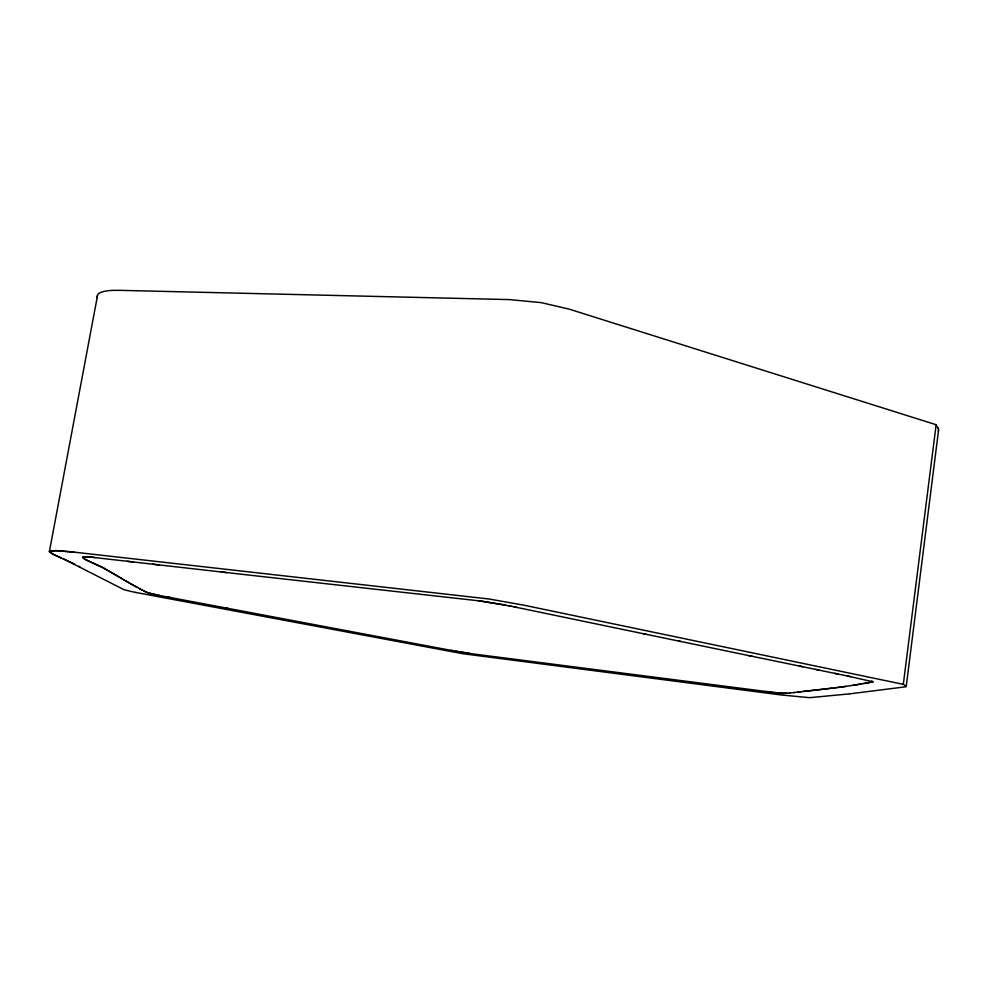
<?xml version="1.0" encoding="UTF-8"?>
<svg xmlns="http://www.w3.org/2000/svg" width="988" height="988" viewBox="0 0 988 988"><rect width="100%" height="100%" fill="white"/><g stroke="black" fill="none" stroke-linecap="round" stroke-linejoin="round"><path stroke-width="1.48" d="M905.391 685.672L903.316 684.351L936.13 424.729L569.212 309.145L541.103 302.612L509.524 299.599L122.561 290.41A70.247 14.153 11.2 0 0 117.486 290.324L112.879 290.423M906.218 686.462L938.588 430.002M61.108 557.874L52.339 553.885L49.449 551.378L55.513 550.6L71.445 551.847L488.998 599L523.788 605.162L903.316 684.351M74.545 564.049L54.13 554.811L49.4 551.551L97.676 294.757A63.825 12.881 11.3 0 1 112.731 290.373M97.269 295.721L97.182 296.388A98.565 19.958 11 0 0 97.318 297.721M49.4 551.551L55.983 550.612L74.026 552.144M852.953 685.339L873.096 681.819L847.383 675.977M864.87 683.412L873.071 681.868L871.799 680.991M863.487 683.634L864.179 683.523M860.054 684.202L861.079 684.029M859.029 684.363L855.979 684.857M854.966 685.017L837.528 687.562M846.037 686.425L833.403 688.019M803.108 691.439L810.172 690.637M801.058 691.699L797.674 692.106M824.054 689.093L814.322 690.229M823.486 689.167L835.873 687.747M822.349 689.315L793.562 692.588M824.622 689.031L830.142 688.377M790.326 692.971L782.891 693.527L765.848 691.476M787.152 693.341L775.012 692.662M789.523 693.057L794.377 692.489M830.957 688.29L831.76 688.204M849.618 693.86L905.835 686.784A50.141 3.335 8.1 0 0 905.243 685.66L905.181 685.561M849.063 693.922L809.592 697.676L781.347 694.972A40.212 2.099 8.4 0 0 780.495 694.86L462.458 653.648L135.603 592.43M810.852 690.575L813.63 690.291M133.405 561.987L90.945 557.146L82.547 557.183L85.042 559.307L102.913 567.73L126.205 581.179M511.265 606.249L481.922 601.173L221.213 571.966M94.984 557.578C64.615 553.626 100.097 564.803 106.111 569.471M226.783 572.595L152.856 564.21M126.958 561.258L159.389 564.951M478.365 600.766L505.683 605.064M450.787 650.314L470.189 653.562L766.676 691.575M769.985 692.008L771.653 692.218M471.214 653.698L455.727 651.253M773.332 692.44L774.172 692.551M452.43 650.635L226.178 608.04M158.525 595.295L170.529 597.555M167.552 596.999L228.339 608.447M143.717 590.947L149.213 593.356L159.55 595.492M157.5 595.109L146.323 592.269L125.884 580.993M678.385 640.977L752.387 656.353M799.366 666.048L818.793 670.062M834.749 673.359L850.532 676.619M748.706 655.587L802.627 666.715M646.238 634.321L514.069 606.842M643.287 633.716L680.781 641.484M815.569 669.395L837.91 674.014M508.474 605.656L516.872 607.435M63.442 558.85L123.611 589.49A37.939 2.075 9.4 0 0 135.64 592.43M79.806 566.779L78.879 566.297M142.618 590.367L140.951 589.503M135.381 586.551L130.428 583.71M136.035 586.897L137.036 587.428M139.283 588.613L140.395 589.206M110.644 571.99L106.729 569.817M111.076 572.225L119.61 577.202M124.612 580.24L120.388 577.684M126.526 581.364L129.44 583.105M937.933 427.952L936.13 424.729M937.785 427.94A49.252 9.855 6.5 0 1 938.192 431.04"/></g></svg>
